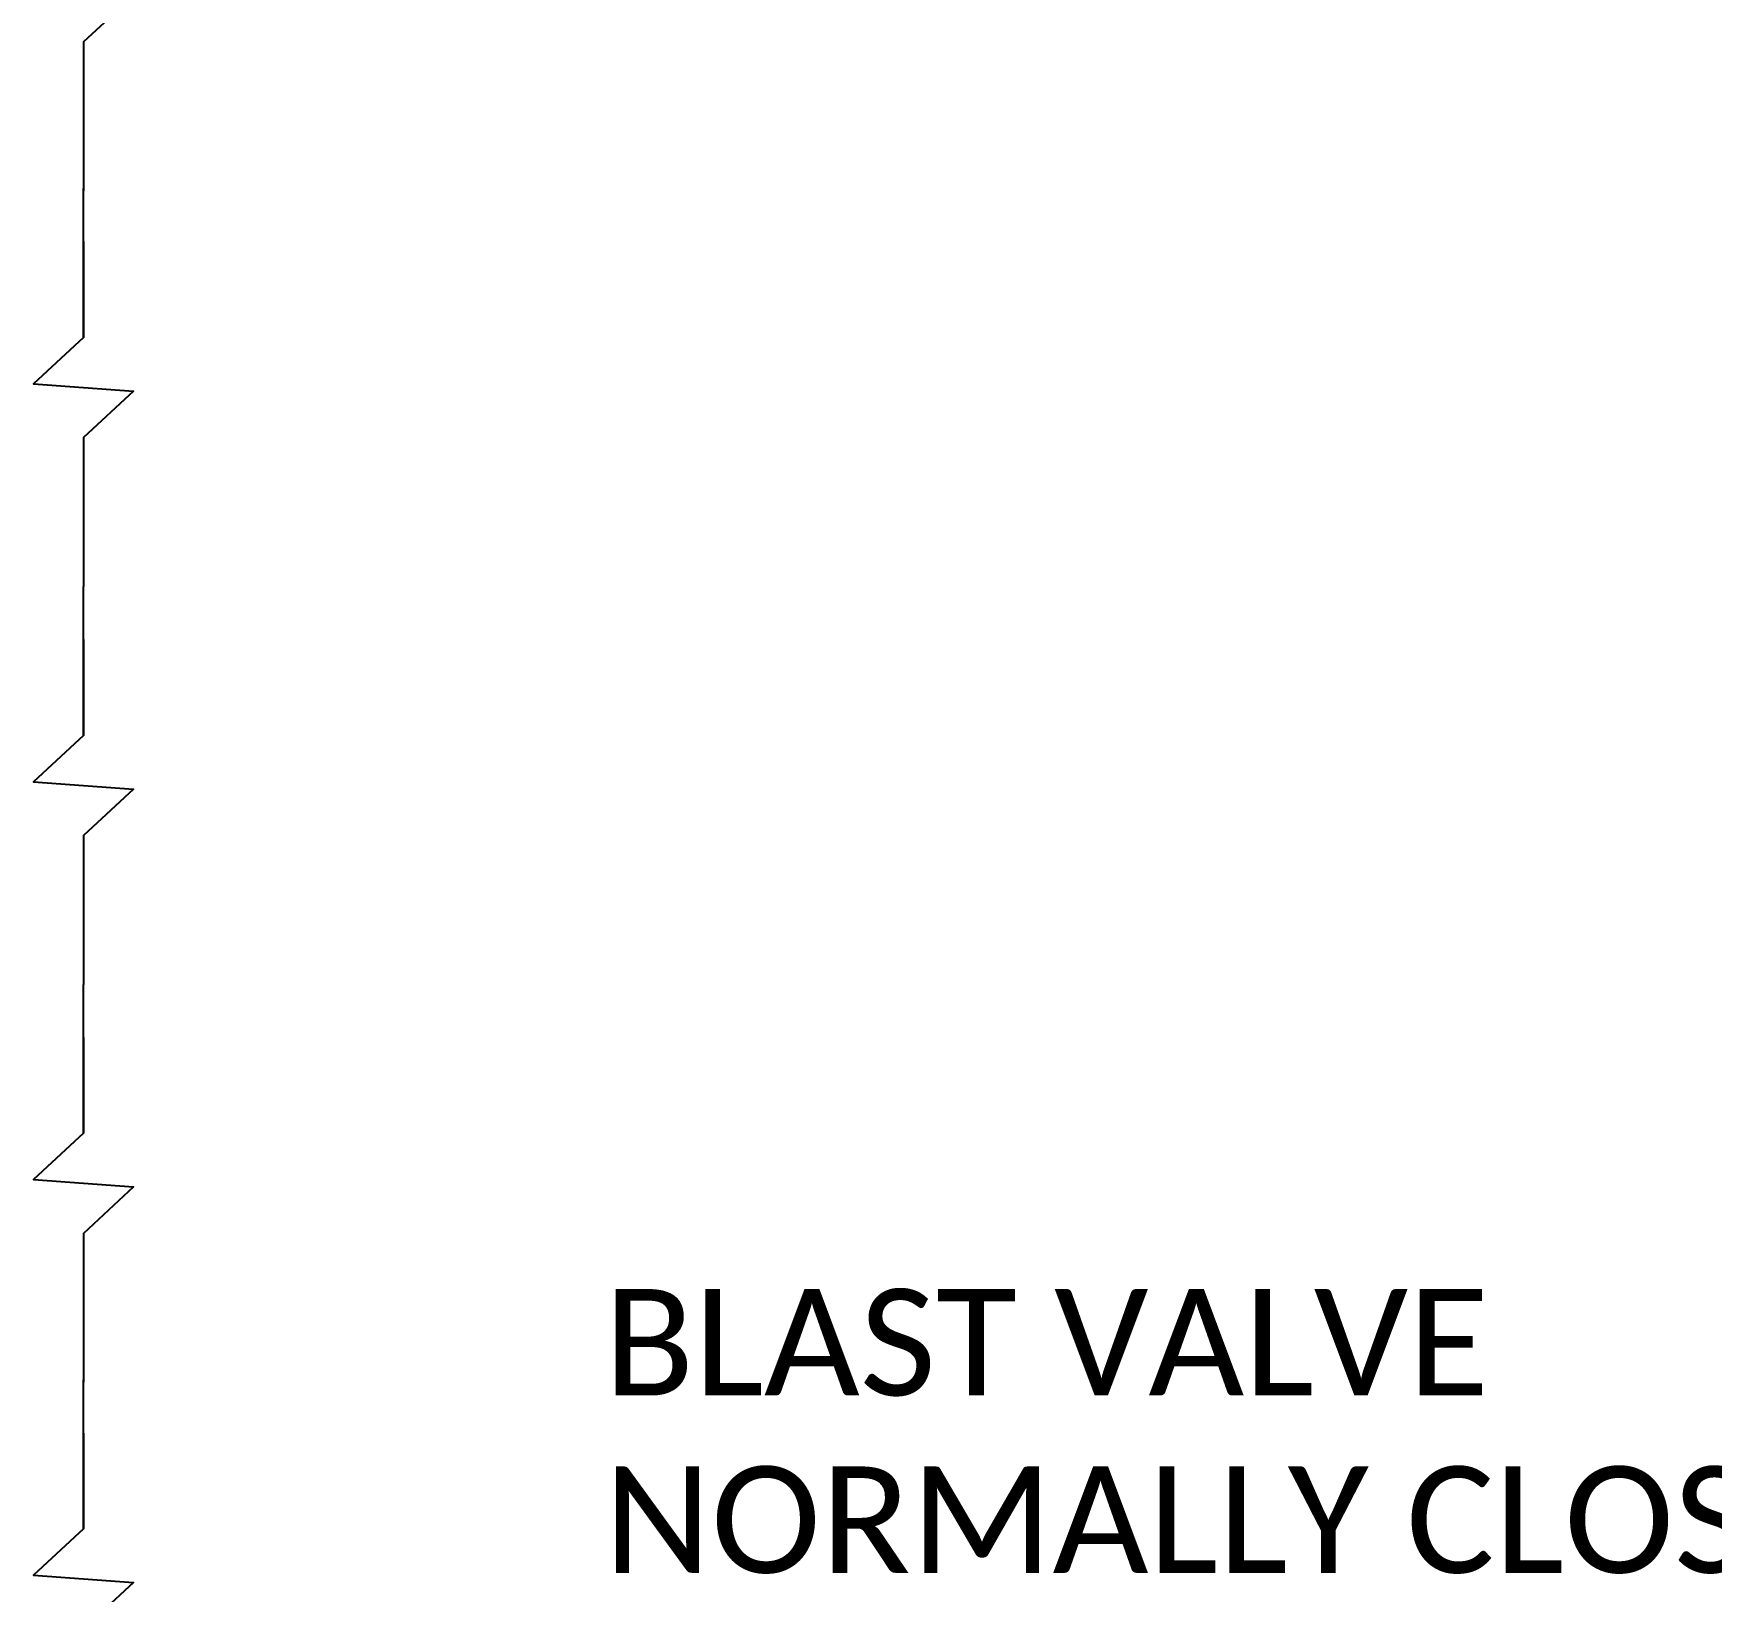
# Model space of a CAD drawing. Header units: millimetres. Extents: x 1186 to 6713, y 237 to 5598.
# Drawn here: x 3634 to 4423, y 3668 to 4400 of the extents above; entities that cross this region are included whole.
import ezdxf

# ---------------------------------------------------------------- set-up
doc = ezdxf.new("R2010")
doc.units = ezdxf.units.MM
doc.header["$LTSCALE"] = 384.175
doc.layers.get('0').update_dxf_attribs({"linetype": 'CONTINUOUS'})
doc.styles.get("Standard").update_dxf_attribs({"font": 'calibri.ttf'})

msp = doc.modelspace()

# ---------------------------------------------------------------- linework, layer by layer
for p, q in [((3657.2987, 4396.46997), (3657.2987, 4326.46997)), ((3657.2987, 4396.46997), (3657.2987, 4326.46997)), ((3657.2987, 4257.64792), (3657.2987, 4327.64792)), ((3657.2987, 4257.64792), (3657.2987, 4327.64792)), ((3657.2987, 4210.64792), (3657.2987, 4140.64792)), ((3657.2987, 4210.64792), (3657.2987, 4140.64792)), ((3657.2987, 4070.64792), (3657.2987, 4140.64792)), ((3657.2987, 4070.64792), (3657.2987, 4140.64792)), ((3657.2987, 4023.64792), (3657.2987, 3953.64792)), ((3657.2987, 4023.64792), (3657.2987, 3953.64792)), ((3657.2987, 3883.64792), (3657.2987, 3953.64792)), ((3657.2987, 3883.64792), (3657.2987, 3953.64792)), ((3657.2987, 3836.64792), (3657.2987, 3766.64792)), ((3657.2987, 3836.64792), (3657.2987, 3766.64792)), ((3657.2987, 3697.82586), (3657.2987, 3767.82586)), ((3657.2987, 3697.82586), (3657.2987, 3767.82586))]:
    msp.add_line(p, q)
for points in [[(3657.2987, 4488.46266), (3657.2987, 4443.46997), (3633.8121, 4421.69346), (3680.7853, 4418.24648), (3657.2987, 4396.46997), (3657.2987, 4327.64792)], [(3657.2987, 4488.46266), (3657.2987, 4443.46997), (3633.8121, 4421.69346), (3680.7853, 4418.24648), (3657.2987, 4396.46997), (3657.2987, 4327.64792)], [(3657.2987, 4302.6406), (3657.2987, 4257.64792), (3633.8121, 4235.87141), (3680.7853, 4232.42443), (3657.2987, 4210.64792), (3657.2987, 4141.82586)], [(3657.2987, 4302.6406), (3657.2987, 4257.64792), (3633.8121, 4235.87141), (3680.7853, 4232.42443), (3657.2987, 4210.64792), (3657.2987, 4141.82586)], [(3657.2987, 4115.6406), (3657.2987, 4070.64792), (3633.8121, 4048.87141), (3680.7853, 4045.42443), (3657.2987, 4023.64792), (3657.2987, 3954.82586)], [(3657.2987, 4115.6406), (3657.2987, 4070.64792), (3633.8121, 4048.87141), (3680.7853, 4045.42443), (3657.2987, 4023.64792), (3657.2987, 3954.82586)], [(3657.2987, 3928.6406), (3657.2987, 3883.64792), (3633.8121, 3861.87141), (3680.7853, 3858.42443), (3657.2987, 3836.64792), (3657.2987, 3767.82586)], [(3657.2987, 3928.6406), (3657.2987, 3883.64792), (3633.8121, 3861.87141), (3680.7853, 3858.42443), (3657.2987, 3836.64792), (3657.2987, 3767.82586)], [(3657.2987, 3742.81854), (3657.2987, 3697.82586), (3633.8121, 3676.04935), (3680.7853, 3672.60237), (3657.2987, 3650.82586), (3657.2987, 3582.0038)], [(3657.2987, 3742.81854), (3657.2987, 3697.82586), (3633.8121, 3676.04935), (3680.7853, 3672.60237), (3657.2987, 3650.82586), (3657.2987, 3582.0038)]]:
    msp.add_lwpolyline(points)

# ---------------------------------------------------------------- texts
at = {"insert": (3901.99184, 3810.46623), "char_height": 50, "width": 601.9484505, "attachment_point": 1}
msp.add_mtext('BLAST VALVE NORMALLY CLOSE (BVNC)**', dxfattribs=at)

doc.saveas('drawing.dxf')
